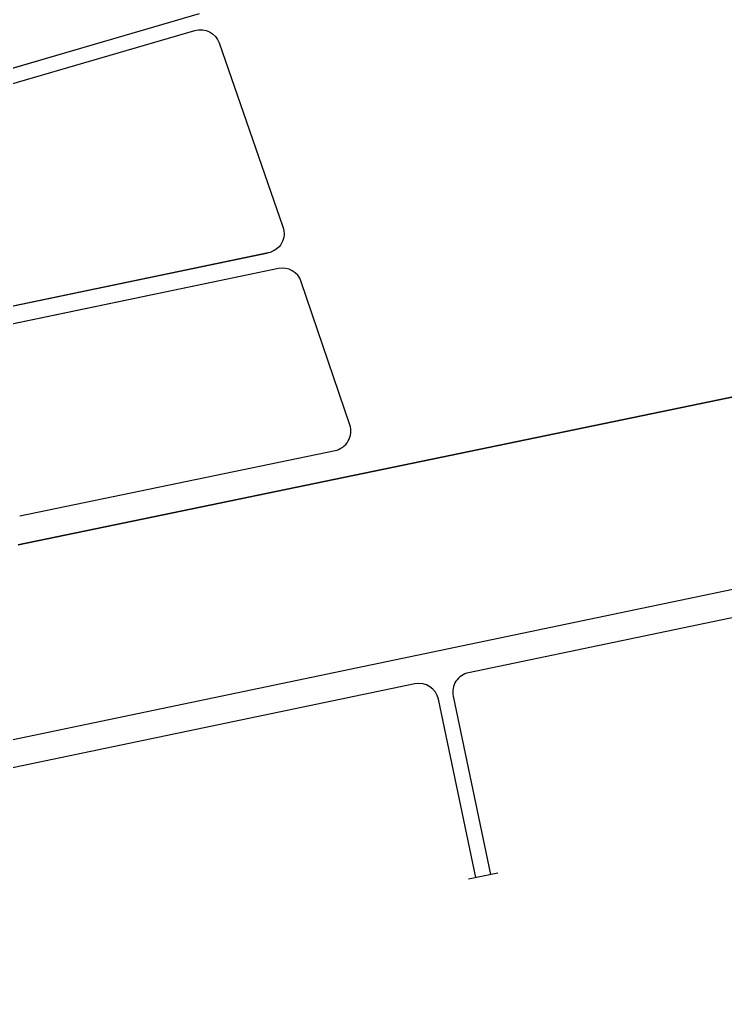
# Model space of a CAD drawing. Header units: millimetres. Extents: x 583747 to 597033, y 2304962 to 2309584.
# Drawn here: x 596015.1 to 596298.8, y 2307037.6 to 2307433 of the extents above; entities that cross this region are included whole.
import ezdxf
from ezdxf.xclip import XClip

# ---------------------------------------------------------------- set-up
doc = ezdxf.new("R2010")
doc.units = ezdxf.units.MM
doc.header["$XCLIPFRAME"] = 0
doc.linetypes.add('DASHDOT', pattern=[1, 0.5, -0.25, 0, -0.25])
for name, color, linetype, lineweight in [('00_nen', 8, 'Continuous', 5), ('KT-DV2', 7, 'Continuous', 15), ('Nen dc cb Hong bang', 253, 'Continuous', 60)]:
    doc.layers.add(name, color=color, linetype=linetype, lineweight=lineweight)
doc.layers.add('A-PLOT LINE', color=6, linetype='DASHDOT')
doc.layers.add('AFP-KERB-LINE', color=2, linetype='Continuous')

# ---------------------------------------------------------------- blocks, each defined once
blk = doc.blocks.new('nen dc cb Hong bang')
at = {"layer": '00_nen', "color": 0, "linetype": 'ByBlock', "lineweight": -2, "elevation": -62.12, "flags": 128}
for points in [[(285.69, 123.97), (251.46, 165.72), (201.03, 231.76), (169.86, 270.4), (165.46, 275.19), (122.27, 331.12), (101.01, 361.79), (11.01, 303.93), (-32.79, 273.46), (-91.24, 233.49), (-141.92, 189.66), (-195.04, 143.62), (-214.92, 121.83), (-226.16, 101.87), (-233.11, 83.02), (-246.7, 35.6), (-271.86, -56.45)], [(-303.56, -119), (-291.68, -100.59), (-271.86, -56.45), (-217.07, -72.37), (-198.74, -81.18), (-153.34, -95.47), (-153.8, -98.11), (-123.78, -115.59), (67.9, -11), (285.69, 123.97), (298.27, 131.73), (412.37, 202.69), (600.48, 318.14), (602.65, 319.44), (616.22, 297.59), (632.72, 304.81), (632.72, 304.81), (683.84, 336.31)]]:
    blk.add_lwpolyline(points, dxfattribs=at)
blk = doc.blocks.new('PLOT')
at = {"layer": 'A-PLOT LINE', "color": 251}
for points in [[(4212609, 1471029), (4196841, 1496747), (4192720, 1497729), (3887911, 1309592), (3772537, 1238075), (3739519, 1217649), (3659008, 1167880)], [(3695921, 1122143), (4222777, 1448705), (4223759, 1452843), (4212609, 1471029)], [(4099262, 1252896), (4062508, 1312079), (4055620, 1313692), (3709805, 1099368), (3707774, 1092254), (3722376, 1062772)]]:
    blk.add_lwpolyline(points, dxfattribs=at)
blk = doc.blocks.new('DV')
at = {"layer": 'AFP-KERB-LINE'}
for p, q in [((898338, 265781), (1025326, 302769)), ((898338, 265781), (987592, 291778)), ((926372, 180216), (1052939, 206537)), ((1057091, 200251), (930479, 173920)), ((1314980, 164245), (952397, 89262)), ((952971, 100869), (1079750, 127087)), ((952971, 100869), (1079750, 127087))]:
    blk.add_line(p, q, dxfattribs=at)
at = {"layer": 'AFP-KERB-LINE', "elevation": 0}
for points in [[(900864, 260267), (1023389, 295955, -0.3994731), (1033184, 290897), (1058833, 216985, -0.4525158), (1052904, 206530), (926372, 180216)], [(1085709, 137480), (1066181, 194968, 0.3787943), (1056977, 200227), (930479, 173920, 0.4493676), (924523, 163544), (943766, 106160)], [(952397, 89262), (1314980, 164245, -0.4150885), (1324439, 158007), (1336349, 99538, -0.4128027), (1330144, 90111), (710857, -39143)], [(1345273, 82031), (1133432, 37817, 0.4144786), (1127237, 28344), (1142247, -43250)], [(1136375, -44482), (1121361, 27133, 0.4139486), (1111896, 33322), (714498, -49620, 0.3866723), (708181, -58336), (712270, -95073)]]:
    blk.add_lwpolyline(points, format="xyb", dxfattribs=at)
blk.add_lwpolyline([(1133439, -45097), (1145184, -42635)], dxfattribs=at)
at = {"layer": 'AFP-KERB-LINE'}
blk.add_arc((1078129, 134921), 8000, 281.68409, 18.65322, dxfattribs=at)
blk.add_arc((1078129, 134921), 8000, 281.68409, 18.65322, dxfattribs=at)
ref = blk.add_blockref('PLOT', (-3147123, 179596, 0), dxfattribs=dict(rotation=340.0000000045929))
XClip(ref).set_block_clipping_path([(3437700.5976729654, 868981.9081885163), (3912891.8375199828, 1041937.3750337446), (3715693.8178756535, 1583734.481302836), (3240502.5780286361, 1410779.0144576086)])

msp = doc.modelspace()

# ---------------------------------------------------------------- block references
at = {"layer": 'KT-DV2', "xscale": 0.001, "yscale": 0.001, "zscale": 0.001}
msp.add_blockref('DV', (595062.1, 2307132.69), dxfattribs=at)
at = {"layer": 'Nen dc cb Hong bang', "color": 250, "lineweight": 5, "transparency": 33554559}
ref = msp.add_blockref('nen dc cb Hong bang', (595717.06, 2307162.89, 62.12), dxfattribs=dict(at, rotation=339.9497468043105))
XClip(ref).set_block_clipping_path([(-171.5836683674, -106.1731453789), (63.3196331146, -20.4419376096), (-26.8690377667, 226.674801995), (-261.7723392487, 140.9435942257)])

doc.saveas('drawing.dxf')
